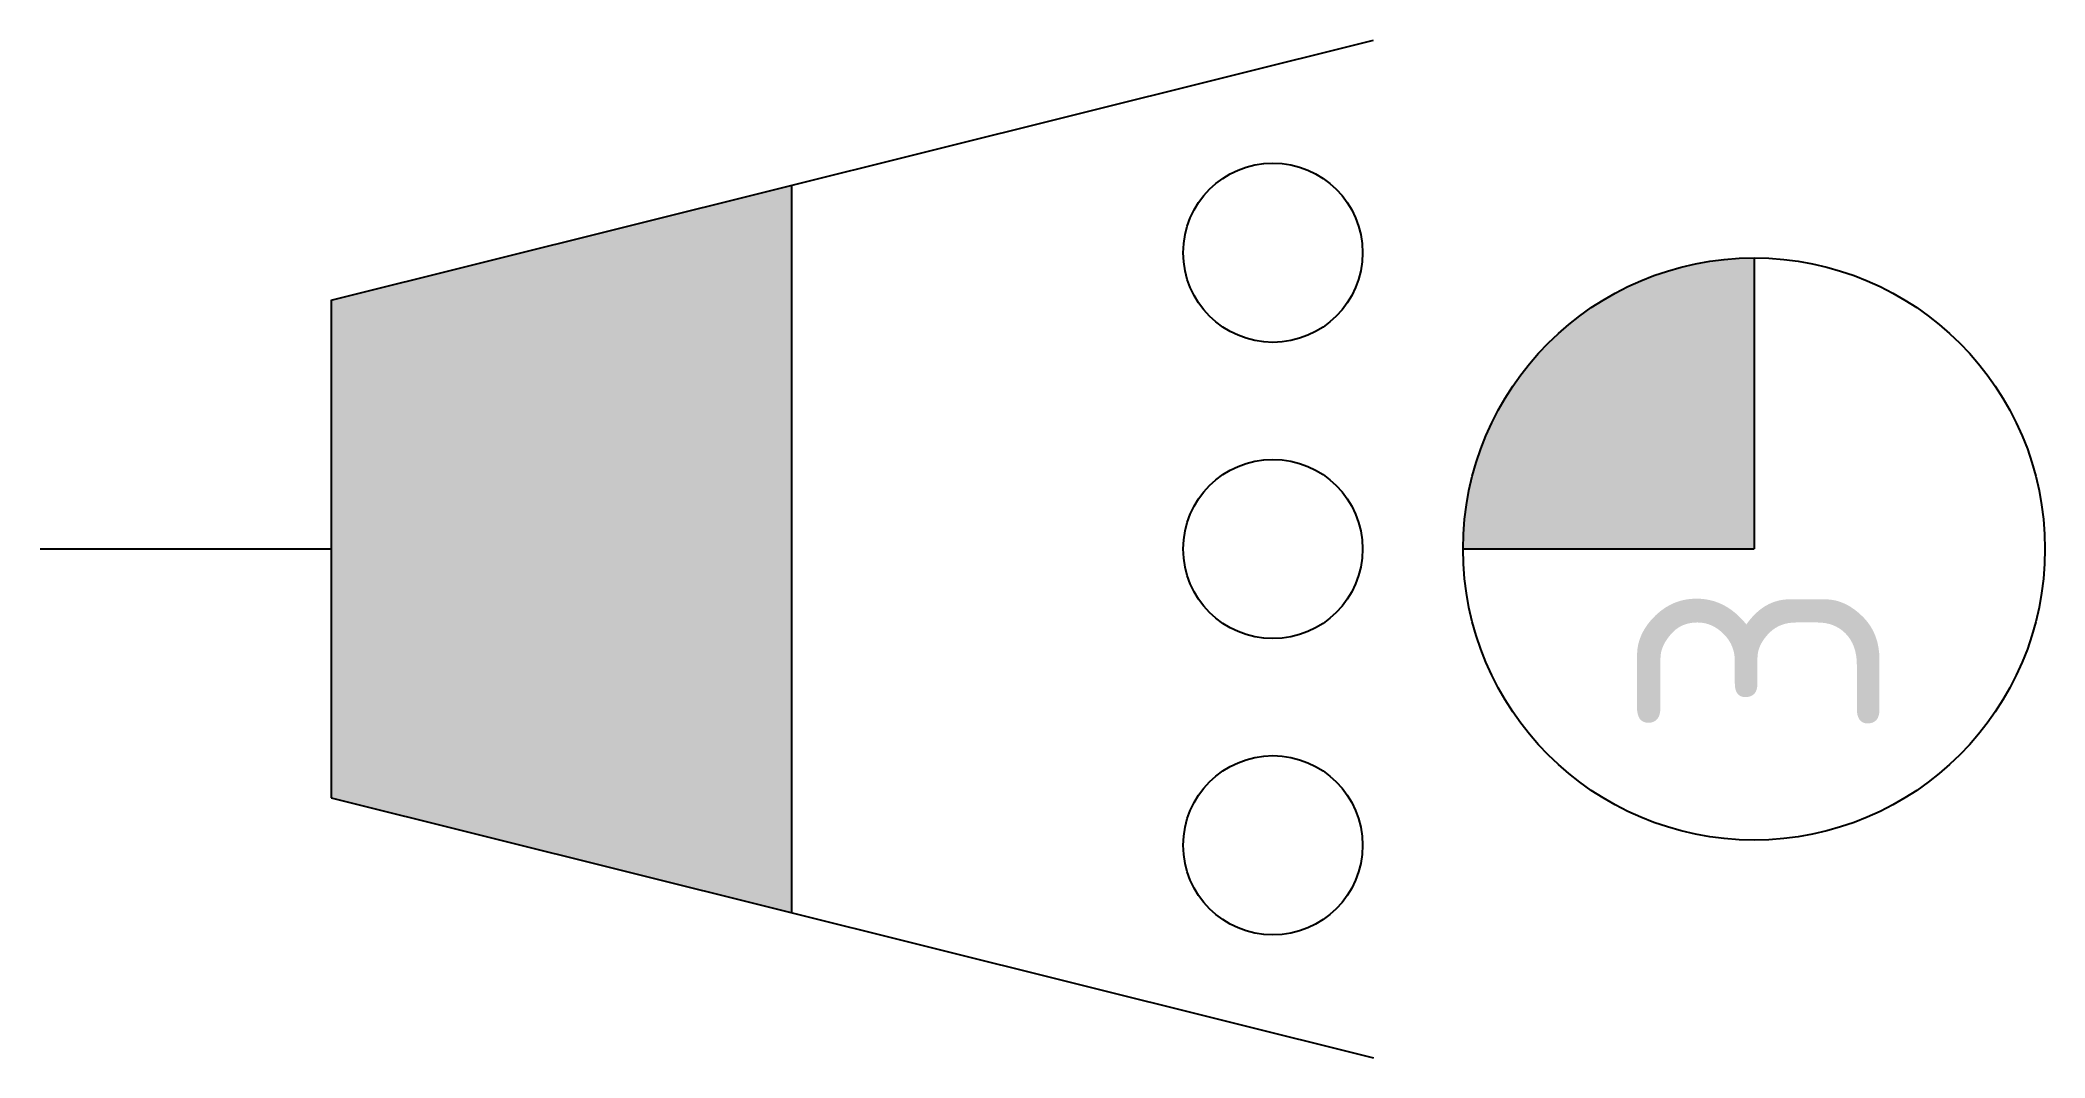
# Model space of a CAD drawing. Extents: x 0 to 10.3, y -2.6 to 2.6.
import ezdxf

# ---------------------------------------------------------------- set-up
doc = ezdxf.new("R2010")
doc.units = 0
doc.layers.get('0').update_dxf_attribs({"lineweight": 25})
doc.styles.add('NLCS-ISO', font='NLCS-ISO.ttf')

msp = doc.modelspace()

# ---------------------------------------------------------------- hatches: boundary and pattern name
h = msp.add_hatch(color=256)
h.dxf.hatch_style = 1
h.paths.add_polyline_path([(7.335, 0), (8.835, 0), (8.835, 1.5, 0.414214)])

# ---------------------------------------------------------------- linework, layer by layer
for p, q in [((1.5, 1.283), (6.874, 2.623)), ((3.874, 1.875), (3.874, -1.875)), ((8.835, 1.5), (8.835, 0)), ((1.5, 1.283), (1.5, -1.283)), ((0, 0), (1.5, 0)), ((7.335, 0), (8.835, 0)), ((1.5, -1.283), (6.874, -2.623))]:
    msp.add_line(p, q)
for centre, radius in [((6.355, 1.527), 0.462), ((8.835, 0), 1.5), ((6.355, 0), 0.462), ((6.355, -1.527), 0.462)]:
    msp.add_circle(centre, radius)
msp.add_solid([(1.5, 1.283), (1.5, -1.283), (3.874, 1.875), (3.874, -1.875)])

# ---------------------------------------------------------------- texts
at = {"style": 'NLCS-ISO'}
msp.add_text('3', height=1.25, rotation=90, dxfattribs=at).set_placement((9.486, -0.984))

doc.saveas('drawing.dxf')
